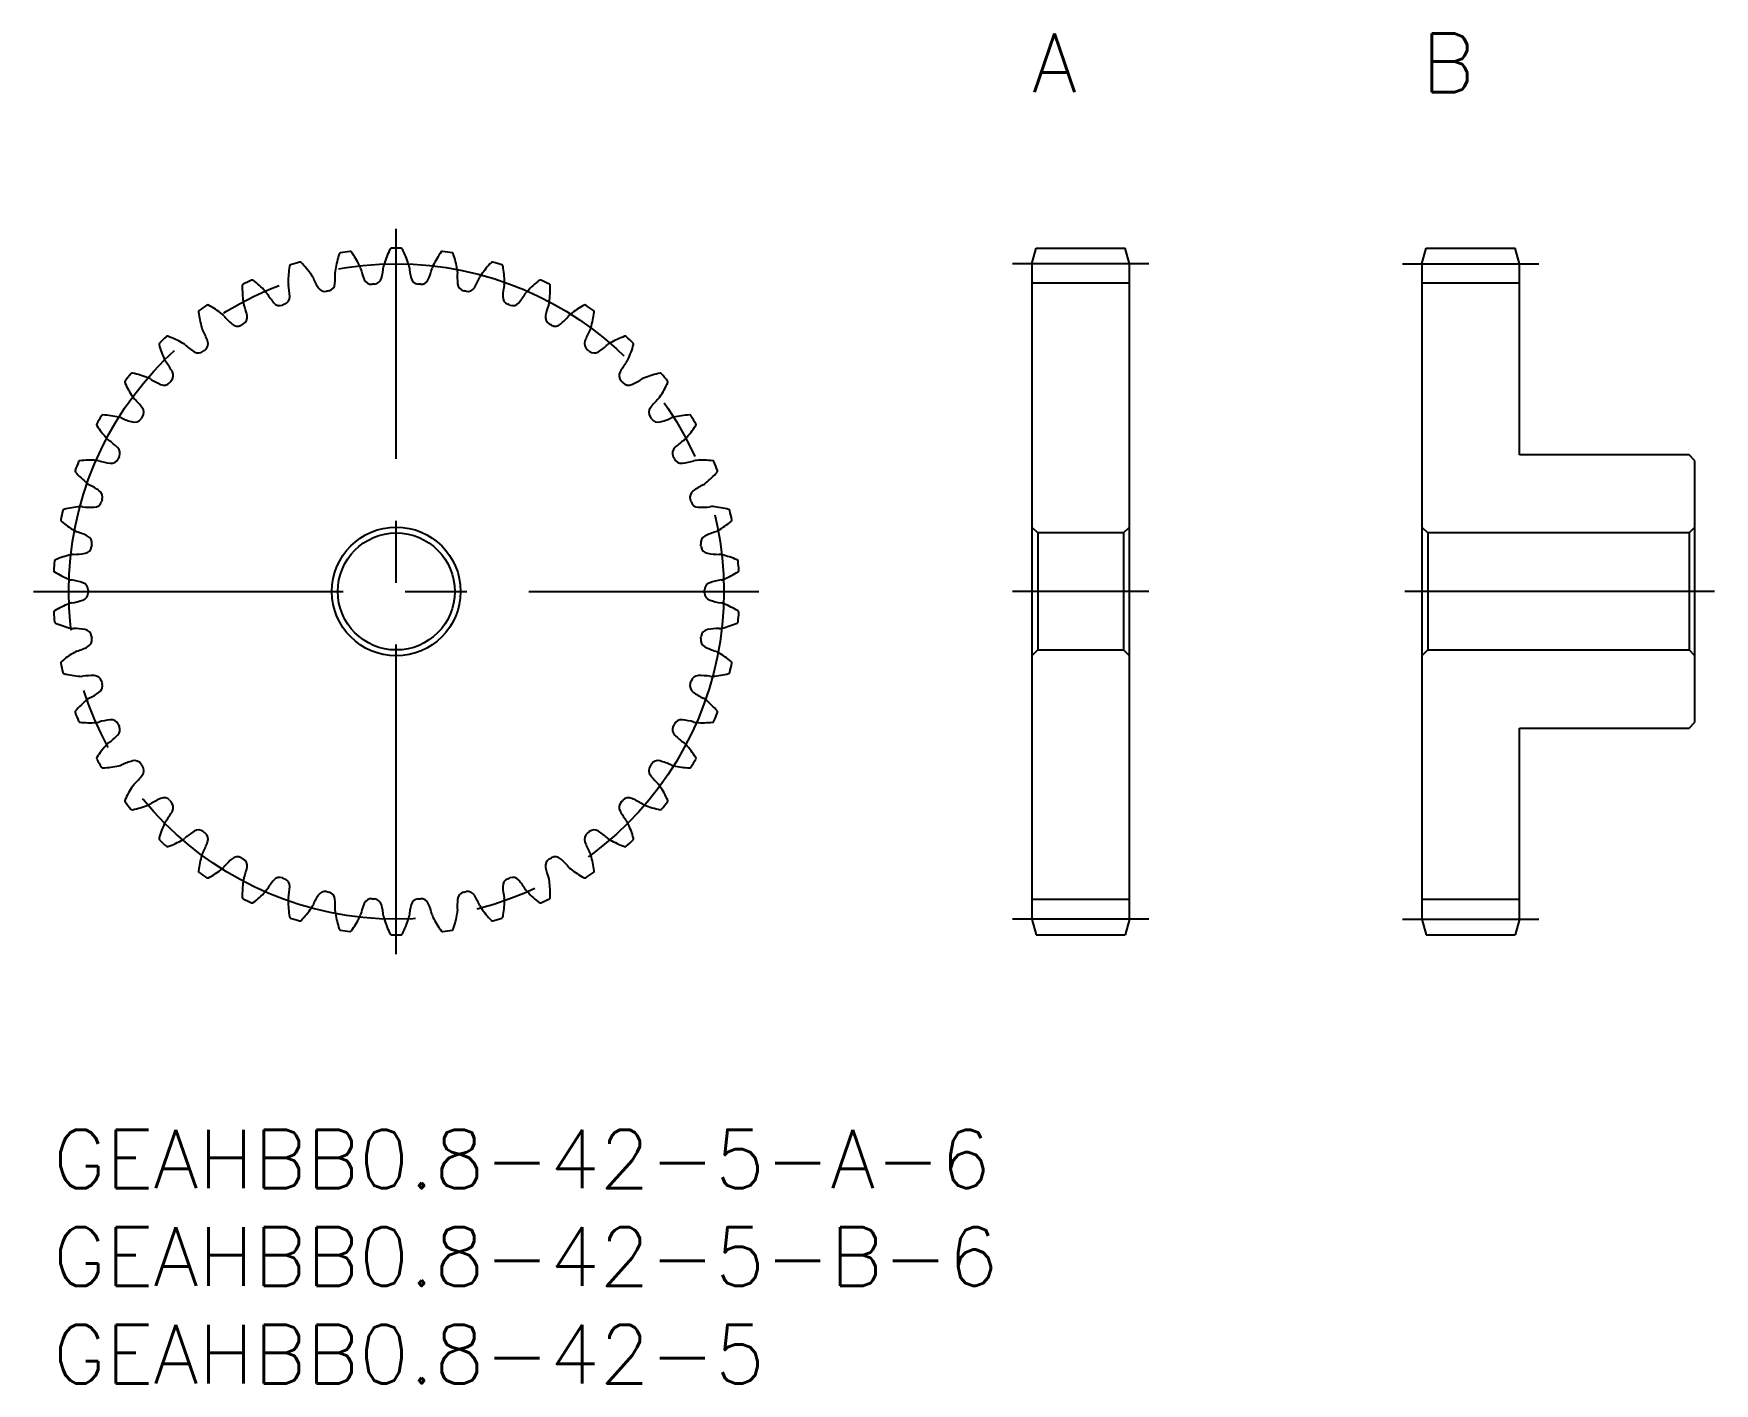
# Model space of a CAD drawing. Extents: x -1 to 85.2, y -13 to 56.2.
import ezdxf

# ---------------------------------------------------------------- set-up
doc = ezdxf.new("R2010")
doc.units = 0
doc.header["$LTSCALE"] = 0.5
doc.linetypes.add('CENTER', pattern=[50.8, 31.75, -6.35, 6.35, -6.35])
for name, color, linetype in [('MSM_CENTER', 1, 'CENTER'), ('MSM_CONTINUOUS', 7, 'CONTINUOUS'), ('MSM_PART_NUMBER', 7, 'CONTINUOUS')]:
    doc.layers.add(name, color=color, linetype=linetype)
doc.styles.get("Standard").update_dxf_attribs({"font": 'txt.shx', "height": 1, "bigfont": 'bigfont.shx'})

# ---------------------------------------------------------------- blocks, each defined once
blk = doc.blocks.new('*U2')
at = {"layer": 'MSM_PART_NUMBER'}
blk.add_text('GEAHBB0.8-42-5-A-6', height=3, dxfattribs=at).set_placement((0, -3))
blk = doc.blocks.new('*U3')
at = {"layer": 'MSM_PART_NUMBER'}
blk.add_text('GEAHBB0.8-42-5-B-6', height=3, dxfattribs=at).set_placement((0, -8))
blk = doc.blocks.new('*U4')
at = {"layer": 'MSM_PART_NUMBER'}
blk.add_text('GEAHBB0.8-42-5', height=3, dxfattribs=at).set_placement((0, -13))
blk = doc.blocks.new('*U5')
at = {"layer": 'MSM_PART_NUMBER'}
blk.add_text('A', height=3, dxfattribs=at).set_placement((50.2, 53.2))
blk = doc.blocks.new('*U6')
at = {"layer": 'MSM_PART_NUMBER'}
blk.add_text('B', height=3, dxfattribs=at).set_placement((70.2, 53.2))

msp = doc.modelspace()

# ---------------------------------------------------------------- linework, layer by layer
at = {"layer": 'MSM_CENTER'}
for p, q in [((17.6, 9), (17.6, 46.2)), ((56.2, 44.4), (49.2, 44.4)), ((69.2, 44.4), (76.2, 44.4)), ((-1, 27.6), (36.2, 27.6)), ((56.2, 27.6), (49.2, 27.6)), ((85.2, 27.6), (69.2, 27.6)), ((56.2, 10.8), (49.2, 10.8)), ((69.2, 10.8), (76.2, 10.8))]:
    msp.add_line(p, q, dxfattribs=at)
msp.add_circle((17.6, 27.6), 16.8, dxfattribs=at)
at = {"layer": 'MSM_CONTINUOUS'}
for p, q in [((50.2, 44.4), (50.414, 45.2)), ((50.414, 45.2), (54.986, 45.2)), ((55.2, 44.4), (54.986, 45.2)), ((70.2, 44.4), (70.414, 45.2)), ((70.414, 45.2), (74.986, 45.2)), ((75.2, 44.4), (74.986, 45.2)), ((50.2, 44.4), (50.2, 10.8)), ((55.2, 10.8), (55.2, 44.4)), ((70.2, 44.4), (70.2, 10.8)), ((75.2, 34.6), (75.2, 44.4)), ((55.2, 43.4), (50.2, 43.4)), ((75.2, 43.4), (70.2, 43.4)), ((83.9, 34.6), (75.2, 34.6)), ((84.2, 34.3), (83.9, 34.6)), ((84.2, 20.9), (84.2, 34.3)), ((50.2, 30.9), (50.5, 30.6)), ((50.5, 30.6), (50.5, 24.6)), ((54.9, 30.6), (50.5, 30.6)), ((54.9, 30.6), (55.2, 30.9)), ((54.9, 30.6), (54.9, 24.6)), ((70.2, 30.9), (70.5, 30.6)), ((70.5, 30.6), (70.5, 24.6)), ((83.9, 30.6), (70.5, 30.6)), ((83.9, 30.6), (84.2, 30.9)), ((83.9, 30.6), (83.9, 24.6)), ((50.5, 24.6), (50.2, 24.3)), ((50.5, 24.6), (54.9, 24.6)), ((55.2, 24.3), (54.9, 24.6)), ((70.5, 24.6), (70.2, 24.3)), ((70.5, 24.6), (83.9, 24.6)), ((84.2, 24.3), (83.9, 24.6)), ((83.9, 20.6), (84.2, 20.9)), ((75.2, 10.8), (75.2, 20.6)), ((75.2, 20.6), (83.9, 20.6)), ((55.2, 11.8), (50.2, 11.8)), ((75.2, 11.8), (70.2, 11.8)), ((50.2, 10.8), (50.414, 10)), ((55.2, 10.8), (54.986, 10)), ((70.2, 10.8), (70.414, 10)), ((75.2, 10.8), (74.986, 10)), ((50.414, 10), (54.986, 10)), ((70.414, 10), (74.986, 10))]:
    msp.add_line(p, q, dxfattribs=at)
for radius in [3.3, 3]:
    msp.add_circle((17.6, 27.6), radius, dxfattribs=at)
for centre, radius, start, end in [((19.658, 43.26), 5.25, 161.66043, 170.71429), ((14.75, 44.887), 0.08, 99.36038, 161.66046), ((17.6, 27.6), 17.6, 97.78247, 99.36038), ((15.228, 44.959), 0.08, 35.48242, 97.78246), ((11.018, 41.958), 5.25, 26.42857, 35.48242), ((21.969, 42.778), 5.25, 153.08901, 162.14286), ((17.359, 45.118), 0.08, 90.78895, 153.08904), ((17.6, 27.6), 17.6, 89.21105, 90.78895), ((17.841, 45.118), 0.08, 26.91099, 89.21103), ((13.231, 42.778), 5.25, 17.85714, 26.91099), ((24.182, 41.958), 5.25, 144.51758, 153.57143), ((19.972, 44.959), 0.08, 82.21753, 144.51759), ((17.6, 27.6), 17.6, 80.63962, 82.21753), ((20.45, 44.887), 0.08, 18.33957, 80.63962), ((15.542, 43.26), 5.25, 9.28571, 18.33957), ((17.301, 43.392), 5.25, 170.23186, 179.28571), ((12.206, 44.269), 0.08, 107.93181, 170.23189), ((17.6, 27.6), 17.6, 106.3539, 107.93181), ((12.667, 44.411), 0.08, 44.05385, 106.3539), ((8.951, 40.816), 5.25, 35, 44.05385), ((10.274, 43.767), 4.2, 354.57826, 2.75782), ((15.128, 44.001), 0.66, 170.71412, 182.75767), ((15.128, 44.001), 0.66, 14.38519, 26.42874), ((19.836, 45.208), 4.2, 194.38503, 202.56459), ((12.765, 44.678), 4.2, 346.00684, 354.18639), ((17.6, 44.186), 0.66, 162.14269, 174.18624), ((17.6, 44.186), 0.66, 5.81376, 17.85731), ((22.435, 44.678), 4.2, 185.81361, 193.99317), ((15.364, 45.208), 4.2, 337.43541, 345.61497), ((20.072, 44.001), 0.66, 153.57126, 165.61481), ((20.072, 44.001), 0.66, 357.24233, 9.28588), ((24.926, 43.767), 4.2, 177.24218, 185.42174), ((26.249, 40.816), 5.25, 135.94615, 145), ((22.533, 44.411), 0.08, 73.6461, 135.94616), ((17.6, 27.6), 17.6, 72.06819, 73.6461), ((22.994, 44.269), 0.08, 9.76814, 72.06819), ((17.899, 43.392), 5.25, 0.71429, 9.76814), ((14.951, 43.171), 5.25, 178.80329, 187.85714), ((9.782, 43.279), 0.08, 116.50324, 178.80332), ((17.6, 27.6), 17.6, 114.92533, 116.50324), ((10.216, 43.488), 0.08, 52.62528, 114.92534), ((7.078, 39.38), 5.25, 43.57143, 52.62528), ((12.711, 43.449), 0.66, 179.28554, 191.3291), ((7.946, 42.494), 4.2, 3.14969, 11.32925), ((12.711, 43.449), 0.66, 22.95662, 35.00017), ((17.186, 45.345), 4.2, 202.95646, 211.13602), ((13.934, 43.38), 0.4, 211.136, 283.08016), ((14.057, 43.408), 0.4, 282.63413, 354.57829), ((16.327, 43.75), 0.4, 202.56457, 274.50873), ((17.6, 27.6), 15.8, 94.06269, 94.50873), ((16.452, 43.759), 0.4, 274.0627, 346.00686), ((18.748, 43.759), 0.4, 193.99318, 265.93731), ((17.6, 27.6), 15.8, 85.49127, 85.93731), ((18.873, 43.75), 0.4, 265.49125, 337.43542), ((21.143, 43.408), 0.4, 185.42174, 257.36588), ((21.266, 43.38), 0.4, 256.91982, 328.864), ((18.014, 45.345), 4.2, 328.86398, 337.04354), ((22.489, 43.449), 0.66, 144.99984, 157.04338), ((27.254, 42.494), 4.2, 168.67075, 176.85031), ((22.489, 43.449), 0.66, 348.6709, 0.71445), ((28.122, 39.38), 5.25, 127.37472, 136.42857), ((24.984, 43.488), 0.08, 65.07467, 127.37473), ((17.6, 27.6), 17.6, 63.49676, 65.07467), ((20.249, 43.171), 5.25, 352.14286, 1.19671), ((25.418, 43.279), 0.08, 1.19671, 63.49676), ((17.6, 27.6), 17.6, 123.49676, 125.07467), ((7.931, 42.21), 0.08, 61.19671, 123.49676), ((5.44, 37.68), 5.25, 52.14286, 61.19671), ((10.404, 42.543), 0.66, 187.85697, 199.90053), ((5.834, 40.889), 4.2, 11.72112, 19.90068), ((10.404, 42.543), 0.66, 31.52805, 43.5716), ((14.546, 45.085), 4.2, 211.52789, 219.70745), ((11.623, 42.657), 0.4, 219.70743, 291.65159), ((17.6, 27.6), 15.8, 111.20555, 111.65159), ((11.74, 42.703), 0.4, 291.20556, 3.14971), ((17.6, 27.6), 15.8, 102.63412, 103.08016), ((17.6, 27.6), 15.8, 76.91984, 77.36588), ((23.46, 42.703), 0.4, 176.85032, 248.79445), ((17.6, 27.6), 15.8, 68.34841, 68.79445), ((23.577, 42.657), 0.4, 248.34839, 320.29257), ((20.654, 45.085), 4.2, 320.29255, 328.47211), ((24.796, 42.543), 0.66, 136.42841, 148.47195), ((29.366, 40.889), 4.2, 160.09932, 168.27888), ((24.796, 42.543), 0.66, 340.09947, 352.14302), ((29.76, 37.68), 5.25, 118.80329, 127.85714), ((27.269, 42.21), 0.08, 56.50324, 118.8033), ((17.6, 27.6), 17.6, 54.92533, 56.50324), ((7.532, 41.938), 0.08, 125.07467, 187.37475), ((12.659, 42.602), 5.25, 187.37472, 196.42857), ((8.257, 41.304), 0.66, 40.09947, 52.14302), ((11.974, 44.434), 4.2, 220.09932, 228.27888), ((9.555, 41.661), 0.4, 299.77699, 11.72114), ((25.645, 41.661), 0.4, 168.27889, 240.22302), ((23.226, 44.434), 4.2, 311.72112, 319.90068), ((26.943, 41.304), 0.66, 127.85698, 139.90053), ((22.541, 42.602), 5.25, 343.57143, 352.62528), ((27.668, 41.938), 0.08, 352.62528, 54.92533), ((17.6, 27.6), 17.6, 132.06819, 133.6461), ((5.861, 40.606), 0.08, 69.76814, 132.0682), ((4.073, 35.755), 5.25, 60.71429, 69.76814), ((8.257, 41.304), 0.66, 196.42841, 208.47195), ((3.985, 38.987), 4.2, 20.29255, 28.47211), ((9.445, 41.598), 0.4, 228.27886, 300.22302), ((17.6, 27.6), 15.8, 119.77698, 120.22302), ((17.6, 27.6), 15.8, 59.77698, 60.22302), ((25.755, 41.598), 0.4, 239.77696, 311.72114), ((31.215, 38.987), 4.2, 151.52789, 159.70745), ((26.943, 41.304), 0.66, 331.52805, 343.57159), ((31.127, 35.755), 5.25, 110.23186, 119.28571), ((29.339, 40.606), 0.08, 47.93181, 110.23187), ((17.6, 27.6), 17.6, 46.3539, 47.93181), ((5.508, 40.278), 0.08, 133.6461, 195.94618), ((10.479, 41.698), 5.25, 195.94615, 205), ((6.319, 39.758), 0.66, 48.6709, 60.71445), ((9.528, 43.408), 4.2, 228.67075, 236.85031), ((7.45, 40.226), 0.4, 236.85029, 308.79445), ((17.6, 27.6), 15.8, 128.34841, 128.79445), ((7.549, 40.305), 0.4, 308.34842, 20.29257), ((27.651, 40.305), 0.4, 159.70746, 231.65159), ((17.6, 27.6), 15.8, 51.20555, 51.65159), ((27.75, 40.226), 0.4, 231.20554, 303.14971), ((25.672, 43.408), 4.2, 303.14969, 311.32925), ((28.881, 39.758), 0.66, 119.28555, 131.3291), ((24.721, 41.698), 5.25, 335, 344.05385), ((29.692, 40.278), 0.08, 344.05385, 46.3539), ((4.054, 38.711), 0.08, 78.33957, 140.63962), ((6.319, 39.758), 0.66, 204.99983, 217.04338), ((2.44, 36.831), 4.2, 28.86398, 37.04354), ((5.768, 38.665), 0.4, 316.91983, 28.864), ((29.432, 38.665), 0.4, 151.13603, 223.08016), ((32.76, 36.831), 4.2, 142.95646, 151.13602), ((28.881, 39.758), 0.66, 322.95662, 335.00016), ((31.146, 38.711), 0.08, 39.36038, 101.66045), ((3.753, 38.334), 0.08, 142.21753, 204.5176), ((8.457, 40.479), 5.25, 204.51758, 213.57143), ((17.6, 27.6), 17.6, 140.63962, 142.21753), ((3.009, 33.648), 5.25, 69.28571, 78.33957), ((4.633, 37.941), 0.66, 57.24233, 69.28588), ((7.262, 42.028), 4.2, 237.24218, 245.42174), ((5.682, 38.572), 0.4, 245.42172, 317.36588), ((17.6, 27.6), 15.8, 136.91984, 137.36588), ((17.6, 27.6), 15.8, 42.63412, 43.08016), ((29.518, 38.572), 0.4, 222.63411, 294.57829), ((27.938, 42.028), 4.2, 294.57826, 302.75782), ((30.567, 37.941), 0.66, 110.71412, 122.75767), ((32.191, 33.648), 5.25, 101.66043, 110.71429), ((26.743, 40.479), 5.25, 326.42857, 335.48242), ((17.6, 27.6), 17.6, 37.78247, 39.36038), ((31.447, 38.334), 0.08, 335.48242, 37.78247), ((4.633, 37.941), 0.66, 213.57126, 225.61481), ((1.233, 34.468), 4.2, 37.43541, 45.61497), ((33.967, 34.468), 4.2, 134.38503, 142.5646), ((30.567, 37.941), 0.66, 314.38519, 326.42874), ((17.6, 27.6), 17.6, 149.21105, 150.78895), ((2.549, 36.568), 0.08, 86.91099, 149.21105), ((2.271, 31.406), 5.25, 77.85714, 86.91099), ((3.236, 35.893), 0.66, 65.81376, 77.85731), ((5.227, 40.326), 4.2, 245.81361, 253.99316), ((4.18, 36.674), 0.4, 253.99315, 325.93731), ((17.6, 27.6), 15.8, 145.49127, 145.93731), ((4.251, 36.778), 0.4, 325.49125, 37.43543), ((30.949, 36.778), 0.4, 142.5646, 214.50873), ((17.6, 27.6), 15.8, 34.06269, 34.50873), ((31.02, 36.674), 0.4, 214.06268, 286.00685), ((29.973, 40.326), 4.2, 286.00683, 294.18639), ((31.964, 35.893), 0.66, 102.14268, 114.18624), ((32.929, 31.406), 5.25, 93.08901, 102.14286), ((32.651, 36.568), 0.08, 30.78895, 93.08902), ((17.6, 27.6), 17.6, 29.21105, 30.78895), ((2.308, 36.15), 0.08, 150.78895, 213.08903), ((6.64, 38.973), 5.25, 213.08901, 222.14286), ((3.236, 35.893), 0.66, 222.14268, 234.18624), ((0.392, 31.952), 4.2, 46.00684, 54.18639), ((34.808, 31.952), 4.2, 125.81361, 133.99317), ((31.964, 35.893), 0.66, 305.81376, 317.85731), ((28.56, 38.973), 5.25, 317.85714, 326.91099), ((32.892, 36.15), 0.08, 326.91099, 29.21105), ((3.032, 34.686), 0.4, 334.06268, 46.00686), ((17.6, 27.6), 15.8, 154.06269, 154.50873), ((32.168, 34.686), 0.4, 133.99317, 205.93731), ((17.6, 27.6), 15.8, 25.49127, 25.93731), ((1.205, 33.776), 0.08, 159.36038, 221.66046), ((17.6, 27.6), 17.6, 157.78247, 159.36038), ((5.067, 37.212), 5.25, 221.66043, 230.71428), ((1.381, 34.225), 0.08, 95.48242, 157.78247), ((1.875, 29.078), 5.25, 86.42857, 95.48242), ((2.161, 33.659), 0.66, 74.38519, 86.42874), ((3.469, 38.34), 4.2, 254.38503, 262.56459), ((2.977, 34.572), 0.4, 262.56457, 334.50873), ((32.223, 34.572), 0.4, 205.49125, 277.43542), ((31.731, 38.34), 4.2, 277.43541, 285.61497), ((33.039, 33.659), 0.66, 93.57126, 105.61481), ((33.325, 29.078), 5.25, 84.51758, 93.57143), ((30.133, 37.212), 5.25, 309.28571, 318.33957), ((33.819, 34.225), 0.08, 22.21753, 84.51759), ((17.6, 27.6), 17.6, 20.63962, 22.21753), ((33.995, 33.776), 0.08, 318.33957, 20.63962), ((2.161, 33.659), 0.66, 230.71411, 242.75767), ((-0.064, 29.339), 4.2, 54.57826, 62.75782), ((2.138, 32.435), 0.4, 342.63411, 54.57829), ((33.062, 32.435), 0.4, 125.42175, 197.36588), ((35.264, 29.339), 4.2, 117.24218, 125.42174), ((33.039, 33.659), 0.66, 297.24233, 309.28588), ((1.83, 26.718), 5.25, 95, 104.05385), ((1.43, 31.291), 0.66, 82.95662, 95.00016), ((2.026, 36.114), 4.2, 262.95646, 271.13602), ((2.101, 32.315), 0.4, 271.136, 343.08016), ((17.6, 27.6), 15.8, 162.63412, 163.08016), ((17.6, 27.6), 15.8, 16.91984, 17.36588), ((33.099, 32.315), 0.4, 196.91982, 268.86399), ((33.174, 36.114), 4.2, 268.86398, 277.04354), ((33.77, 31.291), 0.66, 84.99983, 97.04338), ((33.37, 26.718), 5.25, 75.94615, 85), ((0.467, 31.263), 0.08, 167.93181, 230.23189), ((17.6, 27.6), 17.6, 166.3539, 167.93181), ((3.774, 35.237), 5.25, 230.23186, 239.28571), ((0.575, 31.733), 0.08, 104.05385, 166.3539), ((31.426, 35.237), 5.25, 300.71429, 309.76814), ((34.625, 31.733), 0.08, 13.6461, 75.94617), ((17.6, 27.6), 17.6, 12.06819, 13.6461), ((34.733, 31.263), 0.08, 309.76814, 12.06819), ((1.43, 31.291), 0.66, 239.28554, 251.3291), ((-0.126, 26.686), 4.2, 63.14969, 71.32925), ((1.59, 30.077), 0.4, 351.20554, 63.14971), ((33.61, 30.077), 0.4, 116.85032, 188.79445), ((35.326, 26.686), 4.2, 108.67075, 116.85031), ((33.77, 31.291), 0.66, 288.6709, 300.71445), ((2.138, 24.378), 5.25, 103.57143, 112.62528), ((1.061, 28.839), 0.66, 91.52805, 103.57159), ((0.931, 33.698), 4.2, 271.52789, 279.70745), ((1.572, 29.952), 0.4, 279.70743, 351.65159), ((17.6, 27.6), 15.8, 171.20555, 171.65159), ((17.6, 27.6), 15.8, 8.34841, 8.79445), ((33.628, 29.952), 0.4, 188.3484, 260.29257), ((34.269, 33.698), 4.2, 260.29255, 268.47211), ((34.139, 28.839), 0.66, 76.4284, 88.47195), ((33.062, 24.378), 5.25, 67.37472, 76.42857), ((17.6, 27.6), 17.6, 174.92533, 176.50324), ((0.113, 28.669), 0.08, 176.50324, 238.80332), ((0.149, 29.15), 0.08, 112.62528, 174.92533), ((2.791, 33.091), 5.25, 238.80329, 247.85714), ((32.409, 33.091), 5.25, 292.14286, 301.19671), ((35.051, 29.15), 0.08, 5.07467, 67.37474), ((35.087, 28.669), 0.08, 301.19671, 3.49676), ((17.6, 27.6), 17.6, 3.49676, 5.07467), ((1.061, 28.839), 0.66, 247.85697, 259.90053), ((0.208, 24.055), 4.2, 71.72112, 79.90068), ((1.4, 27.663), 0.4, 359.77697, 71.72114), ((17.6, 27.6), 15.8, 179.77698, 180.22302), ((33.8, 27.663), 0.4, 108.27889, 180.22302), ((17.6, 27.6), 15.8, 359.77698, 0.22302), ((34.992, 24.055), 4.2, 100.09932, 108.27888), ((34.139, 28.839), 0.66, 280.09947, 292.14302), ((2.791, 22.109), 5.25, 112.14286, 121.19671), ((1.061, 26.361), 0.66, 100.09947, 112.14302), ((0.208, 31.145), 4.2, 280.09932, 288.27888), ((1.4, 27.537), 0.4, 288.27886, 0.22302), ((33.8, 27.537), 0.4, 179.77696, 251.72114), ((34.992, 31.145), 4.2, 251.72112, 259.90068), ((34.139, 26.361), 0.66, 67.85697, 79.90053), ((32.409, 22.109), 5.25, 58.80329, 67.85714), ((0.113, 26.531), 0.08, 121.19671, 183.49676), ((17.6, 27.6), 17.6, 183.49676, 185.07467), ((0.149, 26.05), 0.08, 185.07467, 247.37474), ((2.138, 30.822), 5.25, 247.37472, 256.42857), ((33.062, 30.822), 5.25, 283.57143, 292.62528), ((35.051, 26.05), 0.08, 292.62528, 354.92533), ((35.087, 26.531), 0.08, 356.50324, 58.80331), ((17.6, 27.6), 17.6, 354.92533, 356.50324), ((1.061, 26.361), 0.66, 256.4284, 268.47195), ((0.931, 21.502), 4.2, 80.29255, 88.47211), ((1.572, 25.248), 0.4, 8.3484, 80.29257), ((1.59, 25.123), 0.4, 296.85029, 8.79445), ((17.6, 27.6), 15.8, 188.34841, 188.79445), ((33.61, 25.123), 0.4, 171.20554, 243.14971), ((17.6, 27.6), 15.8, 351.20555, 351.65159), ((33.628, 25.248), 0.4, 99.70746, 171.65159), ((34.269, 21.502), 4.2, 91.52789, 99.70745), ((34.139, 26.361), 0.66, 271.52805, 283.57159), ((3.774, 19.963), 5.25, 120.71429, 129.76814), ((1.43, 23.909), 0.66, 108.6709, 120.71445), ((-0.126, 28.514), 4.2, 288.67075, 296.85031), ((35.326, 28.514), 4.2, 243.14969, 251.32925), ((33.77, 23.909), 0.66, 59.28555, 71.3291), ((31.426, 19.963), 5.25, 50.23186, 59.28571), ((0.467, 23.937), 0.08, 129.76814, 192.06819), ((17.6, 27.6), 17.6, 192.06819, 193.6461), ((0.575, 23.467), 0.08, 193.6461, 255.94617), ((1.83, 28.482), 5.25, 255.94615, 265), ((2.026, 19.086), 4.2, 88.86398, 97.04354), ((2.101, 22.885), 0.4, 16.91983, 88.86399), ((33.099, 22.885), 0.4, 91.13603, 163.08016), ((33.174, 19.086), 4.2, 82.95646, 91.13602), ((33.37, 28.482), 5.25, 275, 284.05385), ((34.625, 23.467), 0.08, 284.05385, 346.3539), ((17.6, 27.6), 17.6, 346.3539, 347.93181), ((34.733, 23.937), 0.08, 347.93181, 50.23187), ((1.43, 23.909), 0.66, 264.99984, 277.04338), ((-0.064, 25.861), 4.2, 297.24218, 305.42174), ((2.138, 22.765), 0.4, 305.42172, 17.36588), ((17.6, 27.6), 15.8, 196.91984, 197.36588), ((33.062, 22.765), 0.4, 162.63411, 234.57828), ((17.6, 27.6), 15.8, 342.63412, 343.08016), ((35.264, 25.861), 4.2, 234.57826, 242.75782), ((33.77, 23.909), 0.66, 262.95662, 275.00016), ((5.067, 17.988), 5.25, 129.28571, 138.33957), ((2.161, 21.54), 0.66, 117.24233, 129.28588), ((33.039, 21.54), 0.66, 50.71412, 62.75767), ((30.133, 17.988), 5.25, 41.66043, 50.71429), ((1.205, 21.424), 0.08, 138.33957, 200.63962), ((17.6, 27.6), 17.6, 200.63962, 202.21753), ((1.381, 20.975), 0.08, 202.21753, 264.5176), ((1.875, 26.122), 5.25, 264.51758, 273.57143), ((2.161, 21.54), 0.66, 273.57126, 285.61481), ((3.469, 16.86), 4.2, 97.43541, 105.61497), ((2.977, 20.628), 0.4, 25.49125, 97.43542), ((3.032, 20.514), 0.4, 313.99315, 25.93731), ((17.6, 27.6), 15.8, 205.49127, 205.93731), ((32.168, 20.514), 0.4, 154.06268, 226.00685), ((17.6, 27.6), 15.8, 334.06269, 334.50873), ((32.223, 20.628), 0.4, 82.5646, 154.50873), ((31.731, 16.86), 4.2, 74.38503, 82.5646), ((33.039, 21.54), 0.66, 254.38519, 266.42874), ((33.325, 26.122), 5.25, 266.42857, 275.48242), ((33.819, 20.975), 0.08, 275.48242, 337.78247), ((17.6, 27.6), 17.6, 337.78247, 339.36038), ((33.995, 21.424), 0.08, 339.36038, 41.66045), ((3.236, 19.307), 0.66, 125.81376, 137.85731), ((0.392, 23.248), 4.2, 305.81361, 313.99317), ((34.808, 23.248), 4.2, 226.00683, 234.18639), ((31.964, 19.307), 0.66, 42.14268, 54.18624), ((2.308, 19.05), 0.08, 146.91099, 209.21105), ((17.6, 27.6), 17.6, 209.21105, 210.78895), ((6.64, 16.227), 5.25, 137.85714, 146.91099), ((28.56, 16.227), 5.25, 33.08901, 42.14286), ((17.6, 27.6), 17.6, 329.21105, 330.78895), ((32.892, 19.05), 0.08, 330.78895, 33.08902), ((2.549, 18.632), 0.08, 210.78895, 273.08903), ((2.271, 23.794), 5.25, 273.08901, 282.14286), ((3.236, 19.307), 0.66, 282.14268, 294.18624), ((5.227, 14.874), 4.2, 106.00683, 114.18639), ((4.18, 18.526), 0.4, 34.06269, 106.00685), ((1.233, 20.732), 4.2, 314.38503, 322.56459), ((17.6, 27.6), 15.8, 214.06269, 214.50873), ((4.251, 18.422), 0.4, 322.56458, 34.50873), ((30.949, 18.422), 0.4, 145.49125, 217.43542), ((17.6, 27.6), 15.8, 325.49127, 325.93731), ((33.967, 20.732), 4.2, 217.43541, 225.61497), ((31.02, 18.526), 0.4, 73.99317, 145.93731), ((29.973, 14.874), 4.2, 65.81361, 73.99317), ((31.964, 19.307), 0.66, 245.81376, 257.85731), ((32.929, 23.794), 5.25, 257.85714, 266.91099), ((32.651, 18.632), 0.08, 266.91099, 329.21105), ((8.457, 14.721), 5.25, 146.42857, 155.48242), ((4.633, 17.259), 0.66, 134.38519, 146.42874), ((30.567, 17.259), 0.66, 33.57126, 45.61481), ((26.743, 14.721), 5.25, 24.51758, 33.57143), ((3.753, 16.866), 0.08, 155.48242, 217.78247), ((17.6, 27.6), 17.6, 217.78247, 219.36038), ((4.054, 16.489), 0.08, 219.36038, 281.66046), ((3.009, 21.552), 5.25, 281.66043, 290.71428), ((4.633, 17.259), 0.66, 290.71411, 302.75767), ((7.262, 13.172), 4.2, 114.57826, 122.75782), ((5.682, 16.628), 0.4, 42.63413, 114.57829), ((17.6, 27.6), 15.8, 222.63412, 223.08016), ((5.768, 16.535), 0.4, 331.136, 43.08016), ((29.432, 16.535), 0.4, 136.91982, 208.86399), ((17.6, 27.6), 15.8, 316.91984, 317.36588), ((29.518, 16.628), 0.4, 65.42175, 137.36588), ((27.938, 13.172), 4.2, 57.24218, 65.42174), ((30.567, 17.259), 0.66, 237.24233, 249.28588), ((32.191, 21.552), 5.25, 249.28571, 258.33957), ((31.146, 16.489), 0.08, 258.33957, 320.63962), ((17.6, 27.6), 17.6, 320.63962, 322.21753), ((31.447, 16.866), 0.08, 322.21753, 24.51759), ((10.479, 13.502), 5.25, 155, 164.05385), ((6.319, 15.442), 0.66, 142.95662, 155.00016), ((2.44, 18.369), 4.2, 322.95646, 331.13602), ((32.76, 18.369), 4.2, 208.86398, 217.04354), ((28.881, 15.442), 0.66, 24.99983, 37.04338), ((24.721, 13.502), 5.25, 15.94615, 25), ((5.508, 14.922), 0.08, 164.05385, 226.3539), ((17.6, 27.6), 17.6, 226.3539, 227.93181), ((4.073, 19.445), 5.25, 290.23186, 299.28571), ((6.319, 15.442), 0.66, 299.28554, 311.3291), ((9.528, 11.792), 4.2, 123.14969, 131.32925), ((7.45, 14.974), 0.4, 51.20556, 123.14971), ((3.985, 16.213), 4.2, 331.52789, 339.70745), ((17.6, 27.6), 15.8, 231.20555, 231.65159), ((7.549, 14.895), 0.4, 339.70743, 51.65159), ((27.651, 14.895), 0.4, 128.3484, 200.29257), ((31.215, 16.213), 4.2, 200.29255, 208.47211), ((17.6, 27.6), 15.8, 308.34841, 308.79445), ((27.75, 14.974), 0.4, 56.85029, 128.79445), ((25.672, 11.792), 4.2, 48.67075, 56.85031), ((28.881, 15.442), 0.66, 228.6709, 240.71445), ((31.127, 19.445), 5.25, 240.71429, 249.76814), ((17.6, 27.6), 17.6, 312.06819, 313.6461), ((29.692, 14.922), 0.08, 313.6461, 15.94616), ((5.861, 14.594), 0.08, 227.93181, 290.23189), ((12.659, 12.598), 5.25, 163.57143, 172.62528), ((8.257, 13.896), 0.66, 151.52805, 163.57159), ((11.974, 10.766), 4.2, 131.72112, 139.90068), ((9.445, 13.602), 0.4, 59.77699, 131.72114), ((17.6, 27.6), 15.8, 239.77698, 240.22302), ((9.555, 13.539), 0.4, 348.27886, 60.22302), ((25.645, 13.539), 0.4, 119.77697, 191.72114), ((17.6, 27.6), 15.8, 299.77698, 300.22302), ((25.755, 13.602), 0.4, 48.27886, 120.22302), ((23.226, 10.766), 4.2, 40.09932, 48.27888), ((26.943, 13.896), 0.66, 16.42841, 28.47195), ((22.541, 12.598), 5.25, 7.37472, 16.42857), ((29.339, 14.594), 0.08, 249.76814, 312.06819), ((7.532, 13.262), 0.08, 172.62528, 234.92533), ((17.6, 27.6), 17.6, 234.92533, 236.50324), ((5.44, 17.52), 5.25, 298.80329, 307.85714), ((8.257, 13.896), 0.66, 307.85697, 319.90053), ((5.834, 14.311), 4.2, 340.09932, 348.27888), ((11.623, 12.543), 0.4, 68.34842, 140.29257), ((23.577, 12.543), 0.4, 39.70743, 111.65159), ((29.366, 14.311), 4.2, 191.72112, 199.90068), ((26.943, 13.896), 0.66, 220.09947, 232.14302), ((29.76, 17.52), 5.25, 232.14286, 241.19671), ((17.6, 27.6), 17.6, 303.49676, 305.07467), ((27.668, 13.262), 0.08, 305.07467, 7.37473), ((7.931, 12.99), 0.08, 236.50324, 298.80331), ((14.951, 12.029), 5.25, 172.14286, 181.19671), ((10.404, 12.657), 0.66, 160.09947, 172.14302), ((7.078, 15.82), 5.25, 307.37472, 316.42857), ((10.404, 12.657), 0.66, 316.42841, 328.47195), ((14.546, 10.115), 4.2, 140.29255, 148.47211), ((17.6, 27.6), 15.8, 248.34841, 248.79445), ((11.74, 12.497), 0.4, 356.85029, 68.79445), ((7.946, 12.706), 4.2, 348.67075, 356.85031), ((13.934, 11.82), 0.4, 76.91983, 148.86399), ((17.6, 27.6), 15.8, 256.91984, 257.36588), ((14.057, 11.792), 0.4, 5.42172, 77.36588), ((21.143, 11.792), 0.4, 102.63411, 174.57829), ((17.6, 27.6), 15.8, 282.63412, 283.08016), ((21.266, 11.82), 0.4, 31.136, 103.08016), ((23.46, 12.497), 0.4, 111.20554, 183.14971), ((27.254, 12.706), 4.2, 183.14969, 191.32925), ((17.6, 27.6), 15.8, 291.20555, 291.65159), ((20.654, 10.115), 4.2, 31.52789, 39.70745), ((24.796, 12.657), 0.66, 211.52805, 223.57159), ((28.122, 15.82), 5.25, 223.57143, 232.62528), ((24.796, 12.657), 0.66, 7.85698, 19.90053), ((20.249, 12.029), 5.25, 358.80329, 7.85714), ((27.269, 12.99), 0.08, 241.19671, 303.49676), ((9.782, 11.921), 0.08, 181.19671, 243.49676), ((17.6, 27.6), 17.6, 243.49676, 245.07467), ((10.216, 11.712), 0.08, 245.07467, 307.37474), ((12.711, 11.751), 0.66, 168.6709, 180.71445), ((17.301, 11.808), 5.25, 180.71429, 189.76814), ((8.951, 14.384), 5.25, 315.94615, 325), ((12.711, 11.751), 0.66, 324.99983, 337.04338), ((17.186, 9.855), 4.2, 148.86398, 157.04354), ((10.274, 11.433), 4.2, 357.24218, 5.42174), ((15.128, 11.199), 0.66, 177.24233, 189.28588), ((19.836, 9.992), 4.2, 157.43541, 165.61497), ((16.327, 11.45), 0.4, 85.49125, 157.43543), ((17.6, 27.6), 15.8, 265.49127, 265.93731), ((16.452, 11.441), 0.4, 13.99315, 85.93731), ((12.765, 10.522), 4.2, 5.81361, 13.99316), ((22.435, 10.522), 4.2, 166.00683, 174.18639), ((18.748, 11.441), 0.4, 94.06268, 166.00685), ((17.6, 27.6), 15.8, 274.06269, 274.50873), ((18.873, 11.45), 0.4, 22.56457, 94.50873), ((15.364, 9.992), 4.2, 14.38503, 22.56459), ((20.072, 11.199), 0.66, 350.71412, 2.75767), ((24.926, 11.433), 4.2, 174.57826, 182.75782), ((18.014, 9.855), 4.2, 22.95646, 31.13602), ((22.489, 11.751), 0.66, 202.95662, 215.00016), ((26.249, 14.384), 5.25, 215, 224.05385), ((17.899, 11.808), 5.25, 350.23186, 359.28571), ((22.489, 11.751), 0.66, 359.28555, 11.3291), ((24.984, 11.712), 0.08, 232.62528, 294.92533), ((17.6, 27.6), 17.6, 294.92533, 296.50324), ((25.418, 11.921), 0.08, 296.50324, 358.80331), ((12.206, 10.931), 0.08, 189.76814, 252.06819), ((17.6, 27.6), 17.6, 252.06819, 253.6461), ((12.667, 10.789), 0.08, 253.6461, 315.94617), ((19.658, 11.94), 5.25, 189.28571, 198.33957), ((11.018, 13.242), 5.25, 324.51758, 333.57143), ((15.128, 11.199), 0.66, 333.57126, 345.61481), ((17.6, 11.014), 0.66, 185.81376, 197.85731), ((21.969, 12.422), 5.25, 197.85714, 206.91099), ((13.231, 12.422), 5.25, 333.08901, 342.14286), ((17.6, 11.014), 0.66, 342.14268, 354.18624), ((20.072, 11.199), 0.66, 194.38519, 206.42874), ((24.182, 13.242), 5.25, 206.42857, 215.48242), ((15.542, 11.94), 5.25, 341.66043, 350.71429), ((22.533, 10.789), 0.08, 224.05385, 286.3539), ((17.6, 27.6), 17.6, 286.3539, 287.93181), ((22.994, 10.931), 0.08, 287.93181, 350.23188), ((14.75, 10.313), 0.08, 198.33957, 260.63962), ((17.6, 27.6), 17.6, 260.63962, 262.21753), ((15.228, 10.241), 0.08, 262.21753, 324.5176), ((17.359, 10.082), 0.08, 206.91099, 269.21105), ((17.6, 27.6), 17.6, 269.21105, 270.78895), ((17.841, 10.082), 0.08, 270.78895, 333.08902), ((19.972, 10.241), 0.08, 215.48242, 277.78247), ((17.6, 27.6), 17.6, 277.78247, 279.36038), ((20.45, 10.313), 0.08, 279.36038, 341.66045)]:
    msp.add_arc(centre, radius, start, end, dxfattribs=at)

# ---------------------------------------------------------------- block references
for name in ['*U5', '*U6', '*U2', '*U3', '*U4']:
    msp.add_blockref(name, (0, 0), dxfattribs=at)

doc.saveas('drawing.dxf')
